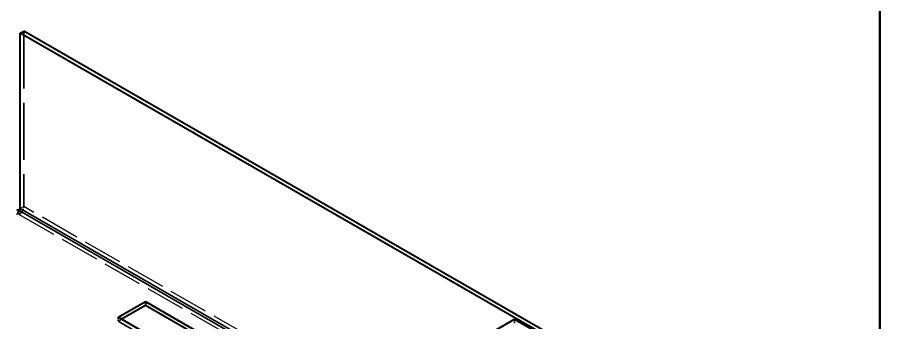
# Model space of a CAD drawing. Header units: millimetres. Extents: x 0 to 1188, y 0 to 840.
# Drawn here: x 1034.2 to 1168, y 705.5 to 752.9 of the extents above; entities that cross this region are included whole.
import ezdxf

# ---------------------------------------------------------------- set-up
doc = ezdxf.new("R2010")
doc.units = ezdxf.units.MM
doc.header["$LTSCALE"] = 2
doc.linetypes.add('DASHED', pattern=[0.2067, 0.1654, -0.0413])
doc.layers.get('0').update_dxf_attribs({"color": 3, "lineweight": 25})
for name, color, linetype, lineweight in [('가려진 것(ISO)', 2, 'DASHED', 35), ('가려진 좁은 것(ISO)', 2, 'DASHED', 25), ('가시적인 것(ISO)', 3, 'Continuous', 40), ('가시적인 좁은 것(ISO)', 3, 'Continuous', 35), ('경계(ISO)', 7, 'Continuous', 50)]:
    doc.layers.add(name, color=color, linetype=linetype, lineweight=lineweight)

# ---------------------------------------------------------------- blocks, each defined once
blk = doc.blocks.new('경계 Default Border')
at = {"layer": '경계(ISO)', "flags": 128}
blk.add_lwpolyline([(10, 10), (10, 410), (584, 410), (584, 10), (10, 10)], dxfattribs=at)

msp = doc.modelspace()

# ---------------------------------------------------------------- linework, layer by layer
at = {"layer": '가려진 것(ISO)', "ltscale": 26.810192}
msp.add_line((1035.167, 750.756), (1035.167, 723.573), dxfattribs=at)
at = {"layer": '가려진 것(ISO)', "ltscale": 0.714161}
for p, q in [((1034.262, 723.075), (1034.262, 722.462)), ((1034.46, 722.961), (1034.46, 722.348)), ((1049.818, 706.38), (1049.818, 705.767)), ((1111.337, 705.466), (1111.337, 706.079))]:
    msp.add_line(p, q, dxfattribs=at)
at = {"layer": '가려진 것(ISO)', "ltscale": 0.266872}
for p, q in [((1034.064, 722.348), (1034.262, 722.462)), ((1034.262, 722.462), (1034.46, 722.348))]:
    msp.add_line(p, q, dxfattribs=at)
at = {"layer": '가려진 것(ISO)', "ltscale": 0.716929}
msp.add_line((1050.351, 706.074), (1049.818, 705.767), dxfattribs=at)
at = {"layer": '가려진 것(ISO)', "ltscale": 24.995968}
msp.add_line((1049.818, 705.767), (1071.739, 693.144), dxfattribs=at)
at = {"layer": '가려진 것(ISO)', "ltscale": 1.495845}
msp.add_ellipse((1034.46, 723.166), major_axis=(-0.499, -0.867), ratio=0.5780931, start_param=0.7834645, end_param=2.3542608, dxfattribs=at)
at = {"layer": '가려진 좁은 것(ISO)', "ltscale": 0.714161}
msp.add_line((1035.167, 723.573), (1034.637, 723.267), dxfattribs=at)
at = {"layer": '가려진 좁은 것(ISO)', "ltscale": 18.58082}
for p, q in [((1116.64, 676.656), (1035.167, 723.573)), ((1034.46, 722.348), (1115.933, 675.431))]:
    msp.add_line(p, q, dxfattribs=at)
at = {"layer": '가시적인 것(ISO)'}
for p, q in [((1034.637, 750.451), (1035.167, 750.756)), ((1034.637, 723.267), (1034.637, 750.451)), ((1116.11, 703.534), (1034.637, 750.451)), ((1116.64, 703.839), (1035.167, 750.756)), ((1034.262, 723.075), (1034.064, 722.961)), ((1034.46, 722.961), (1034.262, 723.075)), ((1049.818, 706.38), (1054.061, 708.823)), ((1054.061, 708.21), (1050.351, 706.074)), ((1054.061, 708.823), (1054.061, 708.21)), ((1054.061, 708.823), (1075.981, 696.2)), ((1075.449, 695.894), (1054.061, 708.21)), ((1071.739, 693.757), (1049.818, 706.38)), ((1102.056, 700.734), (1111.337, 706.079)), ((1111.337, 706.079), (1115.579, 703.636))]:
    msp.add_line(p, q, dxfattribs=at)
msp.add_ellipse((1034.46, 723.166), major_axis=(0.125, 0.217), ratio=0.5780931, start_param=3.9250571, end_param=5.4958534, dxfattribs=at)
at = {"layer": '가시적인 좁은 것(ISO)'}
for p, q in [((1087.557, 692.385), (1034.46, 722.961)), ((1034.637, 723.267), (1087.911, 692.589))]:
    msp.add_line(p, q, dxfattribs=at)

# ---------------------------------------------------------------- block references
at = {"xscale": 2, "yscale": 2, "zscale": 2}
msp.add_blockref('경계 Default Border', (0, 0), dxfattribs=at)

doc.saveas('drawing.dxf')
